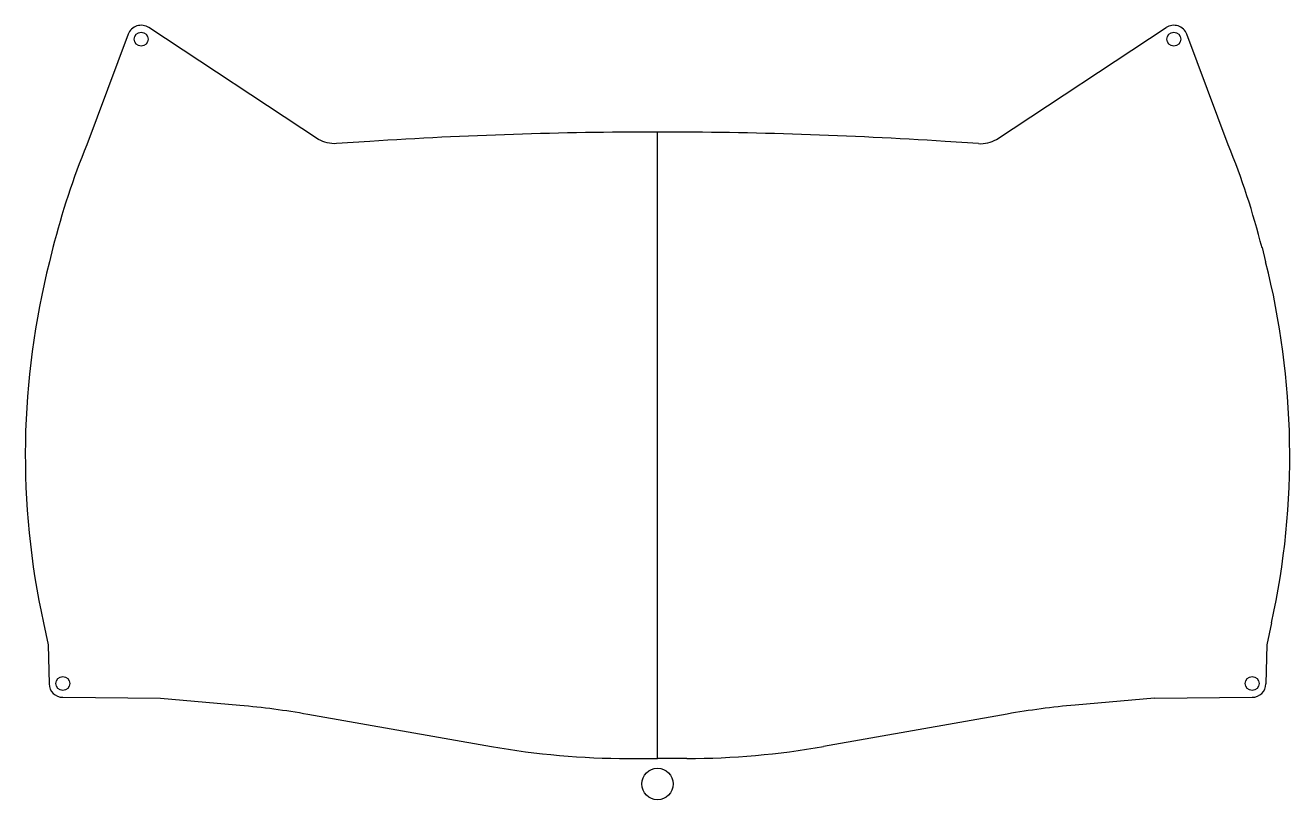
# Model space of a CAD drawing. Header units: millimetres. Extents: x -101 to 101, y -28 to 96.
import ezdxf

# ---------------------------------------------------------------- set-up
doc = ezdxf.new("R2010")
doc.units = ezdxf.units.MM
doc.layers.get('0').update_dxf_attribs({"linetype": 'CONTINUOUS'})

msp = doc.modelspace()

# ---------------------------------------------------------------- linework, layer by layer
for p, q in [((53.88, 77.43), (80.88, 95.21)), ((90.75, 76.58), (84.15, 94.15)), ((51.05, 76.77), (45.74, 77.12)), ((96.12, 60.24), (96.69, 57.97)), ((97.64, 0.61), (96.88, -2.87)), ((96.88, -2.87), (96.74, -9.08)), ((79.04, -11.36), (66.4, -12.47)), ((79.04, -11.36), (94.56, -11.23)), ((55.59, -13.89), (26.4, -19.04)), ((4.69, -20.94), (0, -20.94))]:
    msp.add_line(p, q)
msp.add_lwpolyline([(-26.4, -19.04, 0.043661), (-4.69, -20.94), (0, -20.94), (0, 78.61, 0.016349), (-45.74, 77.12), (-51.05, 76.77, -0.148321), (-53.88, 77.43), (-80.88, 95.21, 0.481075), (-84.15, 94.15), (-90.75, 76.58, 0.034454), (-96.12, 60.24), (-96.69, 57.97, 0.116282), (-97.64, 0.61), (-96.88, -2.87), (-96.74, -9.08, 0.405054), (-94.56, -11.23), (-79.04, -11.36), (-66.4, -12.47, -0.02182), (-55.59, -13.89)], format="xyb", close=True)
for centre, radius in [((-82.09, 93.38), 1.1), ((82.09, 93.38), 1.1), ((-94.54, -9.03), 1.1), ((94.54, -9.03), 1.1), ((0, -25), 2.5)]:
    msp.add_circle(centre, radius)
for centre, radius, start, end in [((82.09, 93.38), 2.2, 20.6104, 123.3746), ((0, -621.39), 700, 86.25343, 90), ((51.38, 81.76), 5, 266.2534, 300), ((-25.06, 29.54), 125, 14.2135, 22.1068), ((-24.48, 27.28), 125, -12.3171, 14.2135), ((94.54, -9.03), 2.2, 270.4894, 358.6918), ((77.3, -136.99), 125, 95, 100), ((4.69, 104.06), 125, 270, 280)]:
    msp.add_arc(centre, radius, start, end)

doc.saveas('drawing.dxf')
